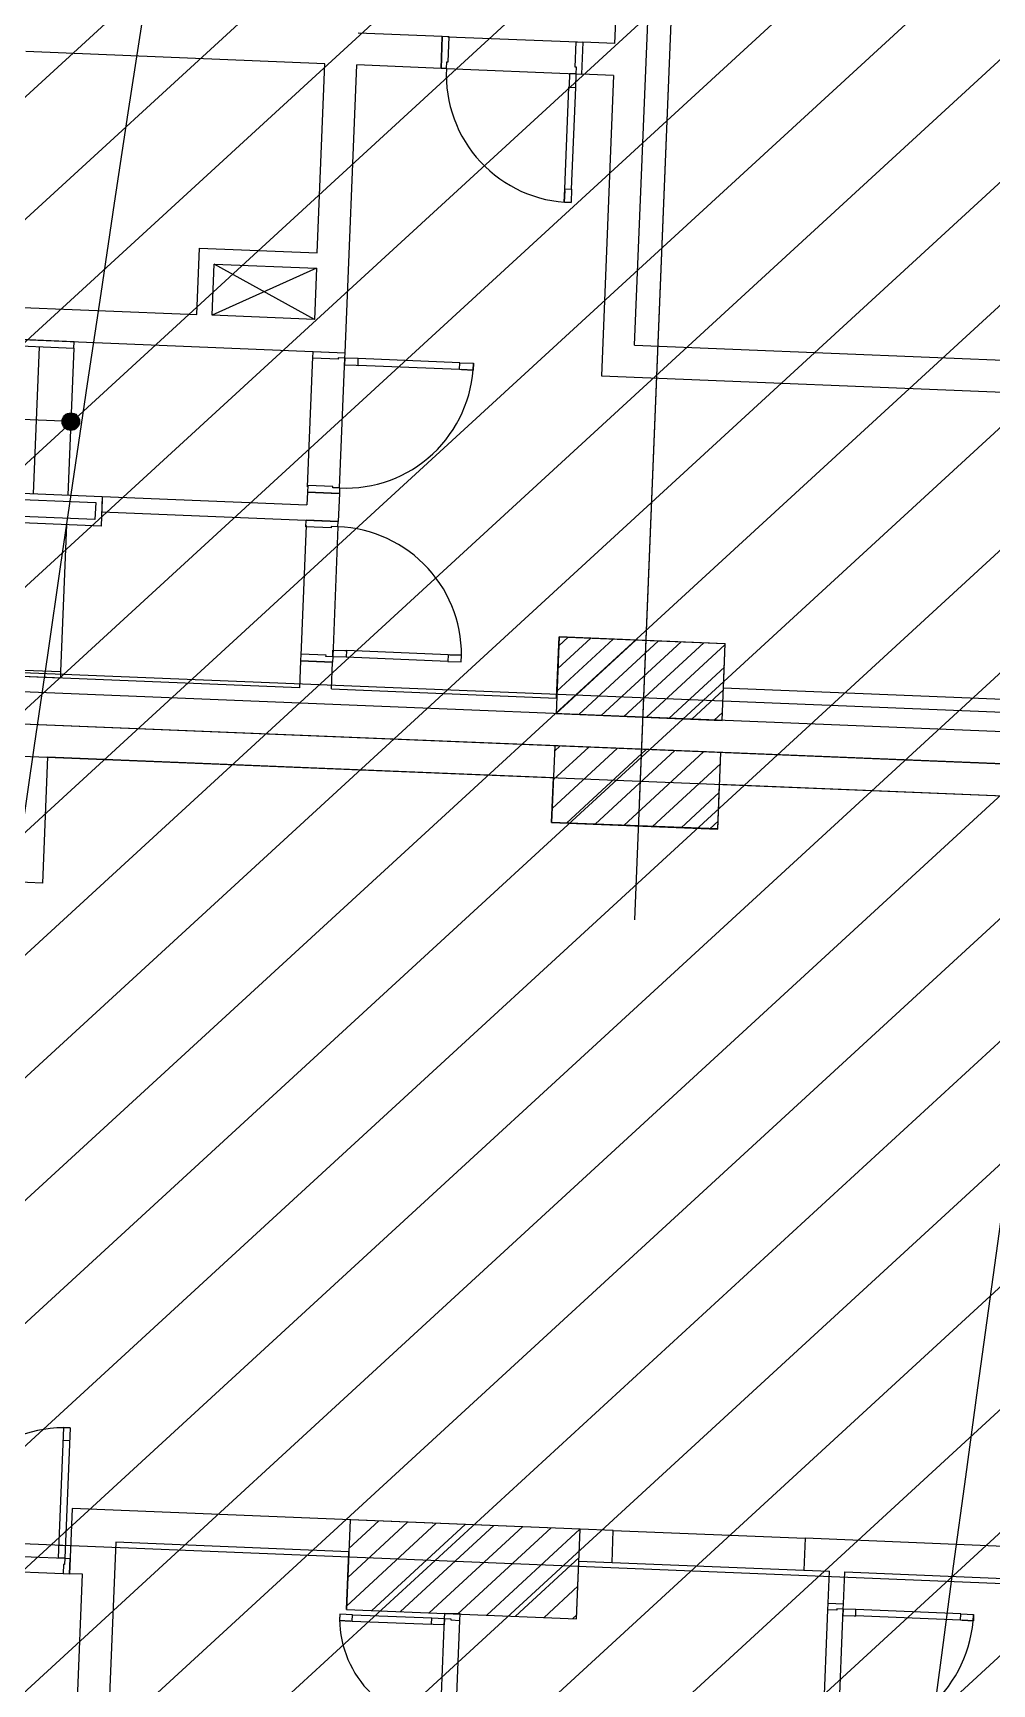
# Model space of a CAD drawing. Extents: x -678889171 to 586587, y -792238163 to 335485.
# Drawn here: x -678719375 to -678711880, y -791968313 to -791955414 of the extents above; entities that cross this region are included whole.
import ezdxf
from ezdxf.enums import TextEntityAlignment as Align

# ---------------------------------------------------------------- set-up
doc = ezdxf.new("R2010")
doc.units = 0
doc.header["$MEASUREMENT"] = 0
for name, color, linetype in [('A-FLOR-PATT', 252, 'Continuous'), ('A-SITE-PATT', 252, 'Continuous'), ('A-WALL', 252, 'Continuous')]:
    doc.layers.add(name, color=color, linetype=linetype)
doc.layers.add('BASEMENT3 LAYOUT$0$HATCH2', color=252, linetype='Continuous', lineweight=15)
doc.styles.add('Ground floor Towers$0$$Bas01-Rname$0$EN-SC', font='swissc.ttf')
doc.styles.add('Ground floor Towers$0$$Bas01-Rname$0$EN-SCL', font='swisscl.ttf')
doc.styles.add('Ground floor Towers$0$04-Ground Floor$0$V2-lower ground$0$LEVEL  FOR LICENSE LOWER GR$0$$LG- LEVEL$0$AR-SR', font='sarb.shx')

# ---------------------------------------------------------------- blocks, each defined once
blk = doc.blocks.new('A$C61C61320')
at = {"layer": 'BASEMENT3 LAYOUT$0$HATCH2'}
h = blk.add_hatch(dxfattribs=at)
h.set_pattern_fill('JIS_WOOD', color=256, scale=1000, style=0)
h.set_pattern_definition([(45, (-845211.5632561638, -471074.8112416068), (-499.9999991609842, 499.9999991609843), [])])
edge = h.paths.add_edge_path()
edge.add_line((-87728.88771757309, -14436.92520058164), (11085.99286301623, -14077.61977391216))
edge.add_line((11085.9928630162, -14077.61977391216), (11086.00013759563, -61296.12011963065))
edge.add_line((11086.00013759569, -61296.12011963065), (-23868.16462742418, -60220.57708285929))
edge.add_line((-23868.16462742421, -60220.57708285929), (-23388.15647815715, -47455.2645226442))
edge.add_arc((-38984.06513334403, -44366.02445463254), 15898.9235792472, 348.7958745272753, 525.9866040010601)
edge.add_line((-54409.82303213701, -40516.12001080933), (-55179.78612954497, -49076.3717473704))
edge.add_line((-55179.78612954495, -49076.3717473704), (-87616.00626249687, -47227.09333388295))
edge.add_line((-87616.00626249681, -47227.09333388295), (-87728.88771757303, -14436.92520058164))
blk = doc.blocks.new('GR')
at = {"layer": 'A-FLOR-PATT'}
h = blk.add_hatch(color=256, dxfattribs=at)
edge = h.paths.add_edge_path()
edge.add_arc((75713.26159039461, 228931.3705948507), 68.50284130345582, -2.291760183913709, 357.7082398160863, ccw=False)
for p, q in [((80275, 225220), (80275, 268485)), ((80275, 226130), (80275, 268485)), ((79842.26148098244, 232056.0098668462), (79842.26148098244, 232556.0098668462)), ((80092.2615634966, 229706.820407264), (80092.26153690169, 232556.0098668462)), ((78492.41421908316, 232056.0131191712), (77833.2615716181, 232056.0131191711)), ((78492.4141162246, 232055.8109534884), (78492.36439036342, 231805.8109584335)), ((78492.36442992598, 231806.0098618466), (78492.4141162246, 232055.8109534884)), ((78492.36439036342, 231805.8109584335), (78492.4141162246, 232055.8109534884)), ((78545.04568595896, 232055.8004848876), (78492.4141162246, 232055.8109534884)), ((78492.41421908316, 232056.0131191712), (78492.41421908316, 231806.0131191712)), ((78534.5193720122, 232055.8025786075), (79550.3086774798, 232055.5806442662)), ((78545.00642869857, 231858.432059567), (78545.04568595896, 232055.8004848876)), ((79539.74310627219, 231858.214312666), (79539.78236353258, 232055.5827379866)), ((79539.78236353258, 232055.5827379866), (79592.41393326741, 232055.5722693858)), ((79592.26484272213, 232056.0098668461), (79592.26484272213, 231806.0098668461)), ((79592.41393326741, 232055.5722693858), (79592.36420740624, 231805.5722743309)), ((79842.26148098244, 232056.0098668462), (79592.36429444491, 232056.0098668461)), ((77583.26157161807, 231806.0131191714), (75245.56817005521, 231806.0131191714)), ((77583.26159796282, 230326.1985141063), (77583.26157161807, 231806.0131191714)), ((77833.26160965743, 229556.1985141063), (77833.26157161807, 231806.0131191714)), ((78492.41421908316, 231806.0131191712), (77833.26157161813, 231806.0131191711)), ((78534.46964615086, 231805.8025835529), (78492.36439036342, 231805.8109584335)), ((78534.46964615086, 231805.8025835529), (78534.48011475164, 231858.4341532872)), ((78534.46964615086, 231805.8025835529), (79550.25895161845, 231805.5806492115)), ((78534.48011475164, 231858.4341532872), (78545.00642869857, 231858.432059567)), ((79497.62738188409, 231805.5911178123), (79497.60916651873, 231714.0121864741)), ((79550.25895161845, 231805.5806492115), (79497.62738188409, 231805.5911178123)), ((79550.26942021924, 231858.2122189458), (79539.74310627219, 231858.214312666)), ((79550.23801441691, 231700.3175097427), (79550.25895161845, 231805.5806492115)), ((79550.25895161845, 231805.5806492115), (79550.26942021924, 231858.2122189458)), ((79550.25895161845, 231805.5806492115), (79592.36420740624, 231805.5722743309)), ((79842.2615653614, 231806.0098668462), (79592.364294445, 231806.0098668461)), ((79842.26156443893, 231806.0098668462), (79842.26159352384, 229456.8205590194)), ((79497.42847846434, 230905.5912657609), (79497.60644468258, 231700.3279783435)), ((79497.60916651873, 231714.0121864741), (79497.60644468258, 231700.3279783435)), ((79497.60644468258, 231700.3279783435), (79550.23801441691, 231700.3175097427)), ((79550.0600481987, 230905.5807971601), (79550.23801441691, 231700.3175097427)), ((79497.40754126283, 230800.328126292), (79497.42847846434, 230905.5912657609)), ((79497.42847846434, 230905.5912657609), (79550.0600481987, 230905.5807971601)), ((79550.0600481987, 230905.5807971601), (79550.0391109972, 230800.3176576913)), ((79497.40754126283, 230800.328126292), (79497.42575662813, 230891.9070576297)), ((79497.42575662813, 230891.9070576297), (79497.40754126283, 230800.328126292)), ((79550.0391109972, 230800.3176576913), (79497.40754126283, 230800.328126292)), ((76663.26160722024, 229806.1985141063), (76663.26160722024, 230326.1985141063)), ((76663.26160722024, 230326.1985141063), (77583.26159796282, 230326.1985141063)), ((76783.26160722024, 229806.1985141063), (76783.26160722024, 230206.1985141063)), ((76783.26160722024, 230206.1985141063), (77583.2616072203, 230206.1985141063)), ((77583.26159653865, 230206.1985141063), (76783.26160722024, 229806.1985141063)), ((77583.2616072203, 229806.1985141063), (76783.26160722024, 230206.1985141063)), ((77583.2616072203, 230206.1985141063), (77583.2616072203, 229806.1985141063)), ((73998.67970645506, 229806.1985141063), (76663.26160722024, 229806.1985141063)), ((77583.2616072203, 229806.1985141063), (76783.26160722024, 229806.1985141063)), ((80092.2615634966, 229706.820407264), (85835.15689307316, 229706.8204994517)), ((72133.88645186427, 229556.1985141064), (77833.26160965745, 229556.1985141063)), ((75713.26158504385, 229556.2118886169), (73283.2615903945, 229556.1985141072)), ((73283.26159039458, 229506.1985141072), (75713.26158504396, 229506.2118886169)), ((75443.26159039458, 229506.2151215977), (75443.26159039458, 228356.5260681038)), ((75713.26158504396, 229506.2118886169), (75713.26158504385, 229556.2118886169)), ((75713.26159039458, 229506.2151215977), (75713.26159039464, 228356.5260681038)), ((77583.24168102605, 228498.3039279691), (77583.2615896376, 229514.0932574862)), ((77583.26159039457, 229556.1985141067), (77833.26159039479, 229556.198509611)), ((77583.26158944806, 229503.5669433307), (77583.26159039457, 229556.1985141067)), ((77780.63001867285, 229503.5669397816), (77583.26158944806, 229503.5669433307)), ((77833.2615896376, 229514.0932529904), (77780.63001886215, 229514.0932539369)), ((77780.63001886215, 229514.0932539369), (77780.63001867285, 229503.5669397816)), ((77833.24168102605, 228498.3039234733), (77833.2615896376, 229514.0932529904)), ((77833.2615896376, 229514.0932529904), (77833.26159039479, 229556.198509611)), ((77938.52473118856, 229514.0932510974), (77833.2615896376, 229514.0932529904)), ((77833.2615896376, 229514.0932529904), (77833.26158869108, 229461.4616822149)), ((77938.52473024205, 229461.461680322), (77938.52473118856, 229514.0932510974)), ((78733.26146344803, 229514.0733464611), (77938.52473118856, 229514.0932510974)), ((78733.26146250151, 229461.4417756856), (78733.26146344803, 229514.0733464611)), ((78733.26146344803, 229514.0733464611), (78838.52460499913, 229514.0733445681)), ((78838.52460499913, 229514.0733445681), (78838.5246040526, 229461.4417737926)), ((77833.26158869108, 229461.4616822149), (77924.84052184079, 229461.461680568)), ((77924.84052184079, 229461.461680568), (77938.52473024205, 229461.461680322)), ((78733.26146250151, 229461.4417756856), (77938.52473024205, 229461.461680322)), ((78838.5246040526, 229461.4417737926), (78733.26146250151, 229461.4417756856)), ((78838.5246040526, 229461.4417737926), (78746.94567090337, 229461.4417754395)), ((78746.94567090337, 229461.4417754395), (78838.5246040526, 229461.4417737926)), ((79842.26159352384, 229456.8205590194), (88746.64039450958, 229456.9708450461)), ((75713.0298393034, 228931.3705948507), (72903.3913046073, 228931.3705948507)), ((77780.61011043991, 228508.8302385749), (77583.24168121512, 228508.830242124)), ((77583.24168121512, 228508.830242124), (77583.2416802686, 228456.1986713485)), ((77583.2416802686, 228456.1986713485), (77833.24168026884, 228456.1986668529)), ((77833.04277685177, 228456.1986668565), (77583.2416802686, 228456.1986713485)), ((77833.24168026884, 228456.1986668529), (77583.2416802686, 228456.1986713485)), ((77583.26159039461, 228456.1986713478), (77583.2615903946, 228356.5094606133)), ((77583.2615903946, 228456.1986713478), (77833.04277685187, 228456.1986668561)), ((77780.61011025062, 228498.3039244198), (77780.61011043991, 228508.8302385749)), ((77833.24168102605, 228498.3039234733), (77780.61011025062, 228498.3039244198)), ((77833.24168102605, 228498.3039234733), (77833.24168026884, 228456.1986668529)), ((77833.26159039461, 228456.1986713478), (77833.26159039458, 228236.5094606133)), ((73281.04090963533, 228356.4933869171), (75983.26159039461, 228356.5077692596)), ((75983.26159039461, 228356.5094606133), (77583.2615903946, 228356.5094606133)), ((75983.26159039461, 228356.5094606133), (75983.26159039461, 228236.5094606133)), ((75983.26159039461, 228356.5077692596), (75983.26159039461, 228125.9015730426)), ((73331.04090963524, 228306.4933869172), (75933.2615903947, 228306.5077692598)), ((75933.2615903947, 228306.5077692598), (75933.2615903945, 228175.9015730426)), ((75983.26159039461, 228236.5094606133), (77833.26159039458, 228236.5094606133)), ((77583.24168026868, 228236.5094606133), (77833.24168026891, 228236.509465109)), ((77583.2416812152, 228183.8778898378), (77583.24168026868, 228236.5094606133)), ((77833.04277685184, 228236.5094651054), (77583.24168026868, 228236.5094606133)), ((77833.24168026891, 228236.509465109), (77583.24168026868, 228236.5094606133)), ((77583.24168102613, 228194.4042039928), (77583.26158963767, 227178.6148744757)), ((77833.24168102612, 228194.4042084886), (77780.61011025071, 228194.4042075421)), ((77780.61011025071, 228194.4042075421), (77780.61011043999, 228183.877893387)), ((77833.24168102612, 228194.4042084886), (77833.24168026891, 228236.509465109)), ((77833.24168102612, 228194.4042084886), (77833.26158963767, 227178.6148789715)), ((75983.26159039461, 228125.9015730426), (73281.04090963527, 228125.8871907002)), ((75933.2615903945, 228175.9015730426), (73331.04090963527, 228175.8871907002)), ((75713.26175875665, 228125.9166389061), (75713.26175875656, 226976.2109779217)), ((77780.61011043999, 228183.877893387), (77583.2416812152, 228183.8778898378)), ((79594.99679224515, 226926.8202997434), (79594.99679224515, 227406.1981403552)), ((79594.99679224515, 227406.1981403552), (80892.26159039562, 227406.1981372059)), ((79594.99679224516, 227405.3815177074), (79594.99679224516, 226805.3815133376)), ((80894.99679224516, 227405.3815133376), (79594.99679224516, 227405.3815177074)), ((79594.99679224519, 227335.1698799919), (79665.2084297248, 227405.3815174715)), ((79594.99679224519, 227158.3931846953), (79841.98512442713, 227405.3815168772)), ((79594.99679224519, 226981.6164893986), (80018.76181912958, 227405.381516283)), ((79595.5385114809, 226805.3815133377), (80195.53851383203, 227405.3815156888)), ((79772.31520677754, 226805.3815133377), (80372.31520853448, 227405.3815150947)), ((79949.09190207417, 226805.3815133377), (80549.09190323693, 227405.3815145005)), ((80125.8685973708, 226805.3815133377), (80725.86859793938, 227405.3815139063)), ((80302.64529266744, 226805.3815133377), (80894.99679224496, 227397.7330129152)), ((80892.26159039562, 227406.1981372059), (80892.26159078264, 227056.8201423434)), ((80894.99679224516, 226805.3815133376), (80894.99679224516, 227405.3815133376)), ((77780.63001867292, 227189.1411921803), (77583.26158944813, 227189.1411886312)), ((77583.26158944813, 227189.1411886312), (77583.26159039464, 227136.5096178552)), ((77780.63001886223, 227178.614878025), (77780.63001867292, 227189.1411921803)), ((77833.26158963767, 227178.6148789715), (77780.63001886223, 227178.614878025)), ((77833.26158869115, 227231.246449747), (77924.84052184086, 227231.2464513939)), ((77833.26158963767, 227178.6148789715), (77833.26158869115, 227231.246449747)), ((77938.52473118865, 227178.6148808645), (77833.26158963767, 227178.6148789715)), ((77833.26158963767, 227178.6148789715), (77833.26159039486, 227136.5096223508)), ((77924.84052184086, 227231.2464513939), (77938.52473024213, 227231.24645164)), ((78733.26146250158, 227231.2663562763), (77938.52473024213, 227231.24645164)), ((77938.52473024213, 227231.24645164), (77938.52473118865, 227178.6148808645)), ((78733.2614634481, 227178.6347855008), (77938.52473118865, 227178.6148808645)), ((78733.26146250158, 227231.2663562763), (78733.2614634481, 227178.6347855008)), ((78838.52460405268, 227231.2663581693), (78733.26146250158, 227231.2663562763)), ((78733.2614634481, 227178.6347855008), (78838.5246049992, 227178.6347873938)), ((78838.52460405268, 227231.2663581693), (78746.94567090344, 227231.2663565224)), ((78746.94567090344, 227231.2663565224), (78838.52460405268, 227231.2663581693)), ((78838.5246049992, 227178.6347873938), (78838.52460405268, 227231.2663581693)), ((80479.42198796407, 226805.3815133377), (80894.99679224496, 227220.9563176186)), ((77583.26159039464, 227136.5096223508), (77583.26159039466, 226926.8202941281)), ((77583.26159039464, 227136.5096178552), (77833.26159039486, 227136.5096223508)), ((77833.26157108758, 227136.5096223508), (77583.26159039463, 227136.5096223508)), ((77833.26157108758, 226926.8202997434), (77833.26157108758, 227136.5096223508)), ((80656.1986832607, 226805.3815133377), (80894.99679224496, 227044.179622322)), ((88745.21747300537, 227056.8201423434), (80892.26159078264, 227056.8201423434)), ((106690.0000000001, 226955.0000000001), (-2250.000000000029, 226955)), ((77583.26159039467, 226926.8202941281), (72492.26159039566, 226926.8202941282)), ((73281.67974115383, 226976.197603412), (75713.26175875656, 226976.2109779217)), ((75713.26175875656, 226926.2109779217), (73281.67974115383, 226926.197603412)), ((75713.26175875656, 226976.2109779217), (75713.26175875656, 226926.2109779217)), ((77833.26157108758, 226926.8202997434), (79594.99679224515, 226926.8202997434)), ((89442.48227115592, 226806.0036880783), (54319.33480194682, 226806.0036511518)), ((98135, 226805), (55730, 226805)), ((79594.99679224516, 226805.3815133376), (80894.99679224516, 226805.3815133376)), ((80832.97537855734, 226805.3815133377), (80894.99679224496, 226867.4029270253)), ((98135, 226555), (55680, 226555)), ((74169.68770575814, 226556.1981132966), (89845.21479806527, 226556.2472603243)), ((79594.99411730506, 226512.5664464284, -6.574195595121094e-08), (79637.09248642687, 226554.6648155502, -6.574195595121094e-08)), ((79594.99411730508, 226288.0600434016, -6.574195595121094e-08), (79861.59888869895, 226554.6648147955, -6.574195595121094e-08)), ((79594.99411730506, 226063.5536403749, -6.574195595121094e-08), (80086.10529097103, 226554.6648140409, -6.574195595121094e-08)), ((79594.99411730506, 226554.6648156916, -6.574195595121094e-08), (79594.99411730506, 225954.6648113219, -6.574195595121094e-08)), ((80894.99411730506, 226554.6648113219, -6.574195595121094e-08), (79594.99411730506, 226554.6648156916, -6.574195595121094e-08)), ((79710.61169127881, 225954.6648113219, -6.574195595121094e-08), (80310.61169324312, 226554.6648132862, -6.574195595121094e-08)), ((79935.11809430552, 225954.6648113219, -6.574195595121094e-08), (80535.11809551525, 226554.6648125316, -6.574195595121094e-08)), ((80159.62449733226, 225954.6648113219, -6.574195595121094e-08), (80759.62449778733, 226554.664811777, -6.574195595121094e-08)), ((80894.99411730506, 225954.6648113219, -6.574195595121094e-08), (80894.99411730506, 226554.6648113219, -6.574195595121094e-08)), ((80384.130900359, 225954.6648113219, -6.574195595121094e-08), (80894.99411730496, 226465.5280282679, -6.574195595121094e-08)), ((-2249.999999999971, 226305), (106689.9999999999, 226305)), ((75638.53570652557, 226306.1981152611), (79594.99411730503, 226306.1981205524)), ((75638.53570652555, 226306.1981152611), (75638.53570652562, 225320.3205815316)), ((79594.99411730503, 225954.6648113219, -6.574195595120689e-08), (79594.99411730503, 226306.1981205524, -6.234986581983489e-08)), ((80892.26159039563, 226306.1981222874), (88542.4822711559, 226306.1981325188)), ((80892.26159039562, 226306.1981372058), (80892.26159039562, 225956.1981878755)), ((80608.63730338571, 225954.6648113219, -6.574195595121094e-08), (80894.99411730494, 226241.0216252411, -6.574195595121094e-08)), ((80833.14370641246, 225954.6648113219, -6.574195595121094e-08), (80894.99411730494, 226016.5152222144, -6.574195595121094e-08)), ((80892.26159039562, 225956.1981878755), (79594.99411730503, 225954.6648113219, -6.574195595120858e-08)), ((79594.99411730506, 225954.6648113219, -6.574195595121094e-08), (80894.99411730506, 225954.6648113219, -6.574195595121094e-08)), ((75638.53570652562, 225320.3205815316), (74231.00905044607, 225320.3205815316)), ((76027.89491456821, 221076.242735353), (75977.89491456823, 221076.242735353)), ((75977.89491456823, 220056.2427353533), (75977.89491456823, 221076.242735353)), ((75977.89491456823, 220976.242735353), (76027.89491456821, 220976.242735353)), ((76027.89491456821, 221076.242735353), (76027.89491456821, 220056.2427353533)), ((80042.73252690921, 220446.5666234459), (76067.8949145682, 220446.5666234459)), ((76067.8949145682, 220446.5666234459), (76067.8949145682, 219936.2427353533)), ((78242.73252690912, 220445.6703924711, -6.574195595121094e-08), (78243.62875788397, 220446.566623446, -6.574195595121094e-08)), ((78242.73252690918, 220221.1639894444, -6.574195595121094e-08), (78468.13516091072, 220446.566623446, -6.574195595121094e-08)), ((78242.73252690917, 219996.6575864177, -6.574195595121094e-08), (78692.64156393746, 220446.566623446, -6.574195595121094e-08)), ((78242.73252690918, 219772.151183391, -6.574195595121094e-08), (78917.14796696417, 220446.566623446, -6.574195595121094e-08)), ((80042.73252690924, 220446.5666234459, -6.574195595121094e-08), (78242.73252690924, 220446.5666234459, -6.574195595121094e-08)), ((78242.73252690924, 220446.5666234459, -6.574195595121094e-08), (78242.73252690924, 219746.5666234459, -6.574195595121094e-08)), ((78441.65436999091, 219746.566623446, -6.574195595121094e-08), (79141.65436999091, 220446.566623446, -6.574195595121094e-08)), ((78666.16077301762, 219746.566623446, -6.574195595121094e-08), (79366.16077301762, 220446.566623446, -6.574195595121094e-08)), ((78890.66717604437, 219746.566623446, -6.574195595121094e-08), (79590.66717604437, 220446.566623446, -6.574195595121094e-08)), ((79115.17357907108, 219746.566623446, -6.574195595121094e-08), (79815.17357907111, 220446.566623446, -6.574195595121094e-08)), ((79339.67998209782, 219746.566623446, -6.574195595121094e-08), (80039.67998209782, 220446.566623446, -6.574195595121094e-08)), ((80042.73252690924, 219746.5666234459, -6.574195595121094e-08), (80042.73252690924, 220446.5666234459, -6.574195595121094e-08)), ((80301.7099065407, 220446.5666234459), (80042.73252690921, 220446.5666234459)), ((80301.7099065407, 220196.5666234459), (80301.7099065407, 220446.5666234459)), ((80301.7099065407, 220446.5666234459), (81801.83139513024, 220446.5666234459)), ((88492.48227115559, 220446.5666234459), (81801.83139513024, 220446.5666234459)), ((81801.83139513024, 220446.5666234459), (81801.83139513024, 220196.5666234459)), ((78242.73252690921, 220196.5666234459), (76419.68770575442, 220196.5666234459)), ((76419.68770575442, 220196.5666234459), (76419.68770563939, 217980.248812291)), ((78242.73252690921, 219746.5666234459), (78242.73252690921, 220196.5666234459)), ((79564.18638512456, 219746.566623446, -6.574195595121094e-08), (80042.73252690937, 220225.1127652308, -6.574195595121094e-08)), ((80042.73252690921, 219746.5666234459), (80042.73252690921, 220196.5666234459)), ((80042.73252690921, 220196.5666234459), (80301.7099065407, 220196.5666234459)), ((80301.7099065407, 220196.5666234459), (81801.83139513024, 220196.5666234459)), ((81801.83139513024, 220196.5666234459), (82001.83139513024, 220196.5666234459)), ((82001.83139513023, 219946.5666234459), (82001.83139513024, 220196.5666234459)), ((82121.83139513024, 220196.5666234459), (84468.43522659967, 220196.5666234459)), ((82121.83139513023, 219946.5666234459), (82121.83139513024, 220196.5666234459)), ((109690, 220155), (63925, 220155)), ((75977.89491456823, 220156.2427353533), (76027.89491456821, 220156.2427353533)), ((75007.8949145685, 220056.2427353533), (76027.89491456821, 220056.2427353533)), ((75017.8949145685, 219936.2427353533), (76017.89491456821, 219936.2427353533)), ((76027.89491456821, 220056.2427353533), (75977.89491456823, 220056.2427353533)), ((76017.89491456821, 220006.2427353533), (76017.89491456821, 219936.2427353533)), ((76027.89491456821, 220006.2427353533), (76017.89491456821, 220006.2427353533)), ((76017.89491456821, 219936.2427353533), (76067.8949145682, 219936.2427353533)), ((76027.89491456821, 220056.2427353533), (76027.89491456821, 220006.2427353533)), ((76027.89491456821, 220056.2427353533), (76067.8949145682, 220056.2427353533)), ((76067.8949145682, 219936.2427353533), (76067.8949145682, 220056.2427353533)), ((76067.89491456823, 220056.1864017345), (76067.89491456823, 219936.2427353532)), ((76169.68770575836, 219936.2427353533), (76067.8949145682, 219936.2427353533)), ((76169.68770575838, 218956.8271075161, -6.574195595121094e-08), (76169.68770575836, 219936.2427353533, -6.574195595121094e-08)), ((79788.69278815127, 219746.566623446, -6.574195595121094e-08), (80042.73252690936, 220000.6063622041, -6.574195595121094e-08)), ((82001.83139513027, 219946.5666234459), (82121.8313951302, 219946.5666234459)), ((82001.83139513027, 219896.5666234459), (82001.83139513027, 219946.5666234459)), ((82001.83139513024, 219946.5666234459), (82121.83139513024, 219946.5666234459)), ((82121.8313951302, 219906.5666234459), (82121.8313951302, 219946.5666234459)), ((82071.83139513021, 219896.5666234459), (82001.83139513027, 219896.5666234459)), ((82001.83139513027, 218896.5666234462), (82001.83139513027, 219896.5666234459)), ((82121.8313951302, 219906.5666234459), (82071.83139513021, 219906.5666234459)), ((82071.83139513021, 219906.5666234459), (82071.83139513021, 219896.5666234459)), ((82221.83139513017, 219906.5666234459), (82121.8313951302, 219906.5666234459)), ((82121.8313951302, 219906.5666234459), (82121.8313951302, 219856.5666234459)), ((82121.8313951302, 218886.5666234462), (82121.8313951302, 219906.5666234459)), ((82121.8313951302, 219856.5666234459), (82208.83139513017, 219856.5666234459)), ((82208.83139513017, 219856.5666234459), (82221.83139513017, 219856.5666234459)), ((82221.83139513017, 219856.5666234459), (82221.83139513017, 219906.5666234459)), ((83041.83139512995, 219906.5666234459), (82221.83139513017, 219906.5666234459)), ((83041.83139512995, 219856.5666234459), (82221.83139513017, 219856.5666234459)), ((83041.83139512995, 219856.5666234459), (83041.83139512995, 219906.5666234459)), ((83041.83139512995, 219906.5666234459), (83141.8313951299, 219906.5666234459)), ((83141.8313951299, 219856.5666234459), (83041.83139512995, 219856.5666234459)), ((83141.8313951299, 219856.5666234459), (83054.83139512994, 219856.5666234459)), ((83054.83139512994, 219856.5666234459), (83141.8313951299, 219856.5666234459)), ((83141.8313951299, 219906.5666234459), (83141.8313951299, 219856.5666234459)), ((78291.48743342407, 219706.5666234459, -6.574195595121094e-08), (78191.4874334241, 219706.5666234459, -6.574195595121094e-08)), ((78191.4874334241, 219706.5666234459, -6.574195595121094e-08), (78191.4874334241, 219656.566623446, -6.574195595121094e-08)), ((78242.73252690924, 219746.5666234459, -6.574195595121094e-08), (80042.73252690924, 219746.5666234459, -6.574195595121094e-08)), ((78242.73252690921, 219746.5666234459), (80042.73252690921, 219746.5666234459)), ((78291.48743342407, 219656.566623446, -6.574195595121094e-08), (78291.48743342407, 219706.5666234459, -6.574195595121094e-08)), ((78291.48743342407, 219706.5666234459, -6.574195595121094e-08), (78911.48743342384, 219706.5666234459, -6.574195595121094e-08)), ((78911.48743342384, 219656.566623446, -6.574195595121094e-08), (78911.48743342384, 219706.5666234459, -6.574195595121094e-08)), ((78911.48743342384, 219706.5666234459, -6.574195595121094e-08), (79011.48743342381, 219706.5666234459, -6.574195595121094e-08)), ((79131.48743342374, 219746.5666234459, -6.574195595121094e-08), (79011.48743342381, 219746.5666234459, -6.574195595121094e-08)), ((79011.48743342381, 219706.5666234459, -6.574195595121094e-08), (79011.48743342381, 219746.5666234459, -6.574195595121094e-08)), ((79011.48743342381, 219706.5666234459, -6.574195595121094e-08), (79061.4874334238, 219706.5666234459, -6.574195595121094e-08)), ((79011.48743342381, 219706.5666234459, -6.574195595121094e-08), (79011.48743342381, 219656.566623446, -6.574195595121094e-08)), ((79011.48743342381, 218886.5666234463, -6.574195595121094e-08), (79011.48743342381, 219706.5666234459, -6.574195595121094e-08)), ((79061.4874334238, 219706.5666234459, -6.574195595121094e-08), (79061.4874334238, 219696.5666234459, -6.574195595121094e-08)), ((79061.4874334238, 219696.5666234459, -6.574195595121094e-08), (79131.48743342374, 219696.5666234459, -6.574195595121094e-08)), ((79131.48743342374, 219696.5666234459, -6.574195595121094e-08), (79131.48743342374, 219746.5666234459, -6.574195595121094e-08)), ((79131.48743342374, 218896.5666234462, -6.574195595121094e-08), (79131.48743342374, 219696.5666234459, -6.574195595121094e-08)), ((80013.19919117802, 219746.566623446, -6.574195595121094e-08), (80042.73252690939, 219776.0999591773, -6.574195595121094e-08)), ((78191.4874334241, 219656.566623446, -6.574195595121094e-08), (78278.48743342407, 219656.566623446, -6.574195595121094e-08)), ((78278.48743342407, 219656.566623446, -6.574195595121094e-08), (78191.4874334241, 219656.566623446, -6.574195595121094e-08)), ((78191.4874334241, 219656.566623446, -6.574195595121094e-08), (78291.48743342407, 219656.566623446, -6.574195595121094e-08)), ((78291.48743342407, 219656.566623446, -6.574195595121094e-08), (78911.48743342384, 219656.566623446, -6.574195595121094e-08)), ((78924.48743342384, 219656.566623446, -6.574195595121094e-08), (78911.48743342384, 219656.566623446, -6.574195595121094e-08)), ((79011.48743342381, 219656.566623446, -6.574195595121094e-08), (78924.48743342384, 219656.566623446, -6.574195595121094e-08))]:
    blk.add_line(p, q, dxfattribs=at)
blk.add_circle((75713.26159039461, 228931.3705948507), 68.50284130345582, dxfattribs=at)
for centre, radius, start, end in [((687279.656740699, 163488.6097753342), 623072.5456272444, 169.8809308091749, 188.016783999427), ((687377.2148750997, 163494.3993246956), 622619.9563395467, 169.8833632136182, 188.0029312343603), ((687457.6315433225, 163499.1463224945), 615150.2507543761, 171.0710527946992, 188.0887984813754), ((687457.6315433222, 163499.1463224945), 607150.2507543757, 171.117562181745, 188.0887984813754), ((79532.51050268585, 231798.2331365301), 998.0694139264457, 179.5666014310759, 271.0063096788319), ((77840.61263208213, 229496.3462657222), 998.0694139264449, 269.5779967274619, 1.01770497894416), ((77840.61263208221, 227196.3618662397), 998.0694139264465, 358.9822950219155, 90.42200327255034), ((76027.89491456821, 220056.2427353533), 1019.999999999704, 90, 180), ((82121.8313951302, 219906.5666234459), 1019.999999999706, 270, 0), ((79011.48743342381, 219706.5666234459, -6.574195595121094e-08), 819.9999999997044, 180, 270)]:
    blk.add_arc(centre, radius, start, end, dxfattribs=at)
at = {"layer": 'A-FLOR-PATT', "style": 'Ground floor Towers$0$04-Ground Floor$0$V2-lower ground$0$LEVEL  FOR LICENSE LOWER GR$0$$LG- LEVEL$0$AR-SR', "flags": 12}
for tag, p in [('L', (30296.07288644527, 72859.53473235783)), ('P', (30237.50458115668, 72203.99769414036))]:
    blk.add_attdef(tag, text='', height=500, dxfattribs=at).set_placement(p, align=Align.RIGHT)
at = {"layer": 'A-FLOR-PATT'}
for tag, p, height, style in [('N', (85492.25876324323, 56633.4995742733), 250, 'Ground floor Towers$0$$Bas01-Rname$0$EN-SC'), ('N', (89389.48149106537, 56633.4995742733), 250, 'Ground floor Towers$0$$Bas01-Rname$0$EN-SC'), ('N', (94597.61363499537, 56633.4995742733), 250, 'Ground floor Towers$0$$Bas01-Rname$0$EN-SC'), ('AN', (85922.66280553787, 56313.08159666645), 200, 'Ground floor Towers$0$$Bas01-Rname$0$EN-SCL'), ('AN', (89819.88553336001, 56313.08159666645), 200, 'Ground floor Towers$0$$Bas01-Rname$0$EN-SCL'), ('AN', (95028.01767729002, 56313.08159666645), 200, 'Ground floor Towers$0$$Bas01-Rname$0$EN-SCL'), ('SN', (85299.47460008037, 56025.08594095582), 200, 'Ground floor Towers$0$$Bas01-Rname$0$EN-SCL'), ('F', (85927.04975899268, 56008.67972904726), 200, 'Ground floor Towers$0$$Bas01-Rname$0$EN-SCL'), ('SN', (89196.69732790251, 56025.08594095582), 200, 'Ground floor Towers$0$$Bas01-Rname$0$EN-SCL'), ('F', (89824.27248681482, 56008.67972904726), 200, 'Ground floor Towers$0$$Bas01-Rname$0$EN-SCL'), ('SN', (94404.82947183252, 56025.08594095582), 200, 'Ground floor Towers$0$$Bas01-Rname$0$EN-SCL'), ('F', (95032.40463074483, 56008.67972904726), 200, 'Ground floor Towers$0$$Bas01-Rname$0$EN-SCL')]:
    blk.add_attdef(tag, p, '', height=height, dxfattribs=dict(at, style=style))
at = {"layer": 'A-FLOR-PATT', "style": 'Ground floor Towers$0$$Bas01-Rname$0$EN-SCL', "width": 0.8}
for p in [(85305.16036184286, 56295.1433535593), (89202.383089665, 56295.1433535593), (94410.51523359501, 56295.1433535593)]:
    blk.add_attdef('FN', p, '', height=250, dxfattribs=at)

msp = doc.modelspace()

# ---------------------------------------------------------------- block references
at = {"layer": 'A-SITE-PATT', "rotation": 357.6731745000001}
msp.add_blockref('A$C61C61320', (-678706236.4347705, -791940527.995869, -212772), dxfattribs=at)

# ---------------------------------------------------------------- next in the draw order: block references
at = {"layer": 'A-WALL', "rotation": 357.6731745000001}
msp.add_blockref('GR', (-678804025.0995113, -792184118.4910543, -212772), dxfattribs=at)

doc.saveas('drawing.dxf')
